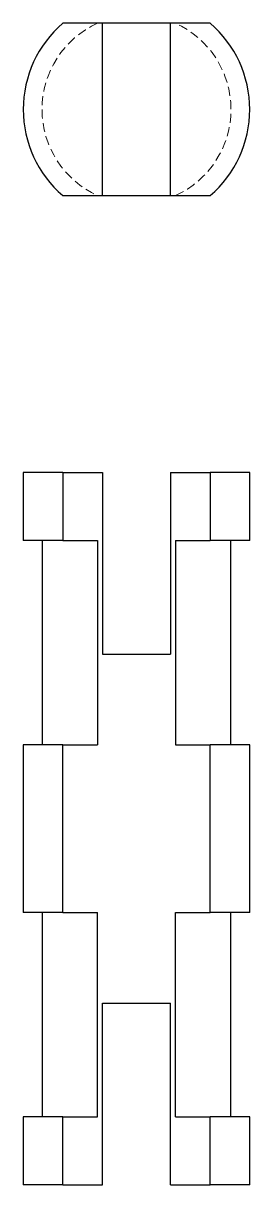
# Model space of a CAD drawing. Header units: millimetres. Extents: x 67 to 235, y 7 to 170.
# Drawn here: x 67.1 to 98.9, y 7 to 170.1 of the extents above.
import ezdxf

# ---------------------------------------------------------------- set-up
doc = ezdxf.new("R2010")
doc.units = ezdxf.units.MM
doc.linetypes.add('HIDDEN', pattern=[1.905, 1.27, -0.635])

msp = doc.modelspace()

# ---------------------------------------------------------------- linework, layer by layer
at = {"color": 7, "linetype": 'Continuous', "lineweight": 25}
for p, q in [((78.22, 170.1), (72.65, 170.1)), ((78.22, 145.9), (78.22, 170.1)), ((87.78, 170.1), (78.22, 170.1)), ((93.35, 170.1), (87.78, 170.1)), ((87.78, 145.9), (87.78, 170.1)), ((72.65, 145.9), (78.22, 145.9)), ((78.22, 145.9), (87.78, 145.9)), ((87.78, 145.9), (93.35, 145.9)), ((67.08, 107), (67.08, 97.45)), ((72.65, 107), (67.08, 107)), ((72.65, 107), (72.65, 97.45)), ((72.65, 107), (78.22, 107)), ((78.22, 107), (78.22, 81.52)), ((87.78, 107), (87.78, 81.52)), ((87.78, 107), (93.35, 107)), ((93.35, 107), (93.35, 97.45)), ((98.92, 107), (93.35, 107)), ((98.92, 97.45), (98.92, 107)), ((72.65, 97.45), (67.08, 97.45)), ((69.72, 97.45), (69.72, 68.78)), ((72.65, 97.45), (77.53, 97.45)), ((77.53, 97.45), (77.53, 68.78)), ((88.47, 97.45), (88.47, 68.78)), ((88.47, 97.45), (93.35, 97.45)), ((98.92, 97.45), (93.35, 97.45)), ((96.28, 68.78), (96.28, 97.45)), ((78.22, 81.52), (87.78, 81.52)), ((67.08, 68.78), (67.08, 45.22)), ((72.65, 68.78), (67.08, 68.78)), ((72.65, 45.22), (72.65, 68.78)), ((72.65, 68.78), (77.53, 68.78)), ((88.47, 68.78), (93.35, 68.78)), ((93.35, 45.22), (93.35, 68.78)), ((98.92, 68.78), (93.35, 68.78)), ((98.92, 45.22), (98.92, 68.78)), ((72.65, 45.22), (67.08, 45.22)), ((69.72, 45.22), (69.72, 16.55)), ((72.65, 45.22), (77.53, 45.22)), ((77.53, 16.55), (77.53, 45.22)), ((88.47, 16.55), (88.47, 45.22)), ((88.47, 45.22), (93.35, 45.22)), ((98.92, 45.22), (93.35, 45.22)), ((96.28, 16.55), (96.28, 45.22)), ((78.22, 7), (78.22, 32.48)), ((78.22, 32.48), (87.78, 32.48)), ((87.78, 7), (87.78, 32.48)), ((67.08, 16.55), (67.08, 7)), ((72.65, 16.55), (67.08, 16.55)), ((72.65, 7), (72.65, 16.55)), ((72.65, 16.55), (77.53, 16.55)), ((88.47, 16.55), (93.35, 16.55)), ((93.35, 7), (93.35, 16.55)), ((98.92, 16.55), (93.35, 16.55)), ((98.92, 7), (98.92, 16.55)), ((72.65, 7), (67.08, 7)), ((72.65, 7), (78.22, 7)), ((87.78, 7), (93.35, 7)), ((98.92, 7), (93.35, 7))]:
    msp.add_line(p, q, dxfattribs=at)
for start, end in [(130.5358, 229.4642), (310.5358, 49.4642)]:
    msp.add_arc((83, 158), 15.92, start, end, dxfattribs=at)
at = {"color": 7, "linetype": 'HIDDEN', "lineweight": 18}
for start, end in [(114.3184, 245.6816), (294.3184, 65.6816)]:
    msp.add_arc((83, 158), 13.28, start, end, dxfattribs=at)

doc.saveas('drawing.dxf')
